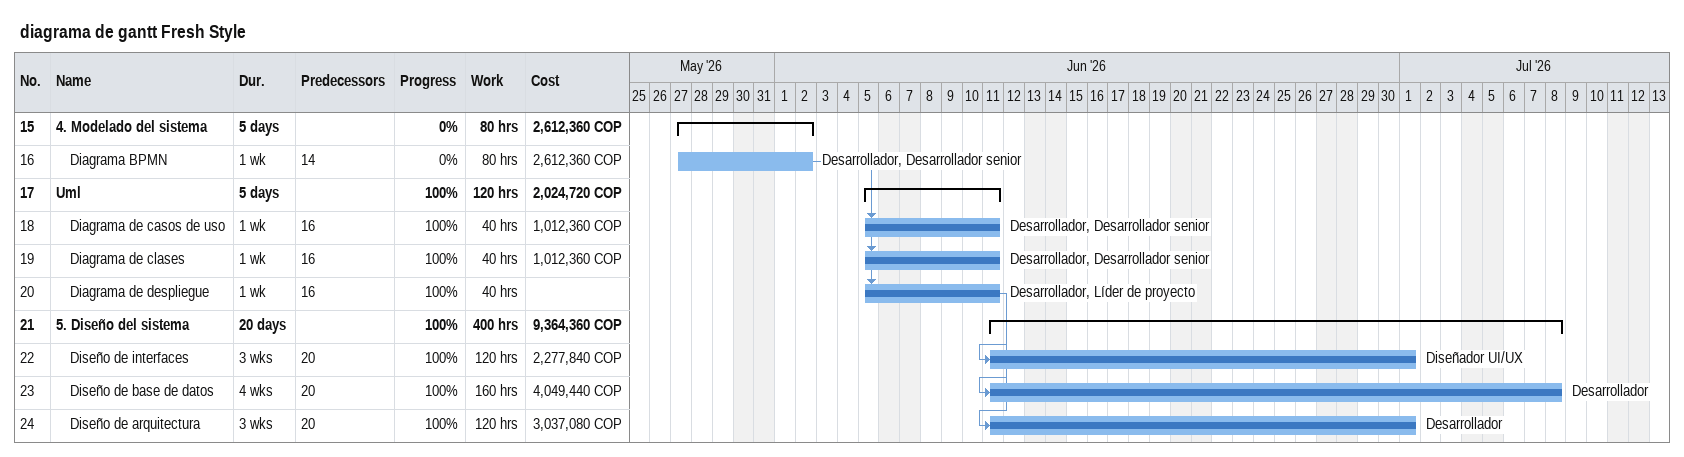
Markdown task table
diagrama de gantt Fresh Style

| ID | Level | Task | Duration | Start | Finish | Predecessors | Resources | % complete | Work (h) | Cost (COP) |
|---|---|---|---|---|---|---|---|---|---|---|
| 15 | 1 | **4. Modelado del sistema** | 5d | 2026-05-27 | 2026-06-02 |  |  | 0 | 80 | 2612360 |
| 16 | 2 | Diagrama BPMN | 1w | 2026-05-27 | 2026-06-02 | 14 | Desarrollador, Desarrollador senior | 0 | 80 | 2612360 |
| 17 | 1 | **Uml** | 5d | 2026-06-05 | 2026-06-11 |  |  | 100 | 120 | 2024720 |
| 18 | 2 | Diagrama de casos de uso | 1w | 2026-06-05 | 2026-06-11 | 16 | Desarrollador, Desarrollador senior | 100 | 40 | 1012360 |
| 19 | 2 | Diagrama de clases | 1w | 2026-06-05 | 2026-06-11 | 16 | Desarrollador, Desarrollador senior | 100 | 40 | 1012360 |
| 20 | 2 | Diagrama de despliegue | 1w | 2026-06-05 | 2026-06-11 | 16 | Desarrollador, Líder de proyecto | 100 | 40 |  |
| 21 | 1 | **5. Diseño del sistema** | 20d | 2026-06-11 | 2026-07-08 |  |  | 100 | 400 | 9364360 |
| 22 | 2 | Diseño de interfaces | 3w | 2026-06-11 | 2026-07-01 | 20 | Diseñador UI/UX | 100 | 120 | 2277840 |
| 23 | 2 | Diseño de base de datos | 4w | 2026-06-11 | 2026-07-08 | 20 | Desarrollador | 100 | 160 | 4049440 |
| 24 | 2 | Diseño de arquitectura | 3w | 2026-06-11 | 2026-07-01 | 20 | Desarrollador | 100 | 120 | 3037080 |
